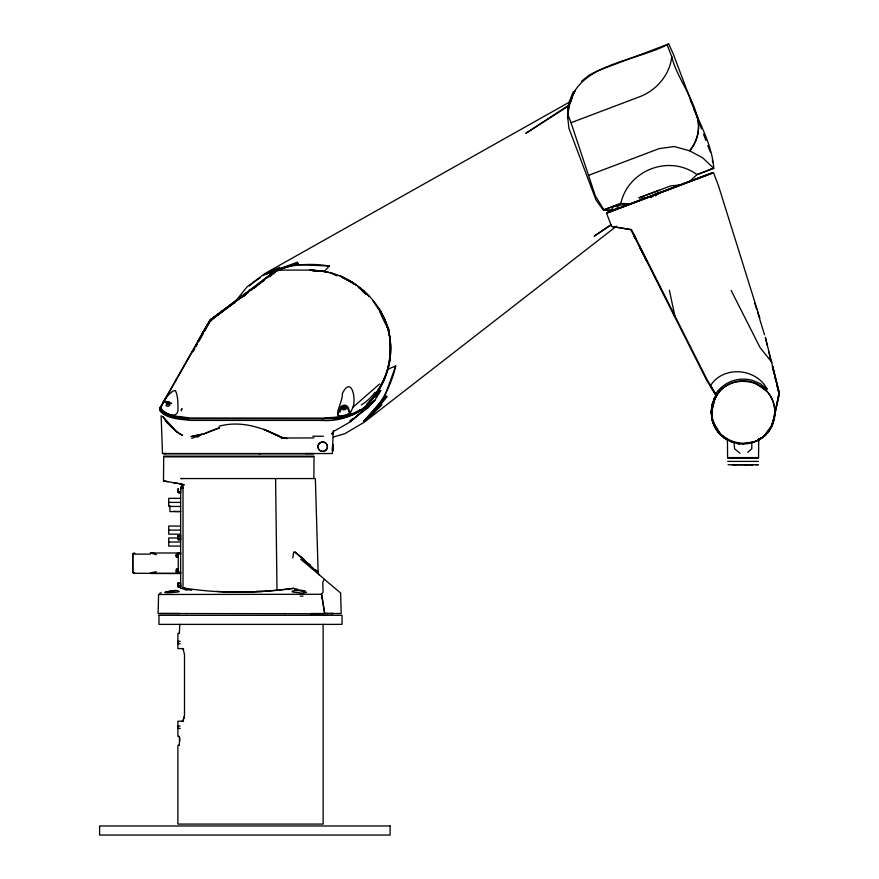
<?xml version="1.0" encoding="UTF-8"?>
<svg xmlns="http://www.w3.org/2000/svg" width="879" height="879" viewBox="0 0 879 879"><rect width="100%" height="100%" fill="white"/><g stroke="black" fill="none" stroke-linecap="round" stroke-linejoin="round"><path stroke-width="1.32" d="M134.026 572.888L132.751 572.394L132.751 554.111L133.114 553.495L133.949 554.1L133.223 553.902M177.91 726.087L177.888 736.338L178.898 736.338L179.525 737.657L179.36 744.678M150.705 573.471L178.25 573.471L178.261 572.24L176.349 571.833L176.349 569.229L178.25 569.196L178.261 572.515L176.349 572.614L176.349 570.196L178.261 570.91L176.349 571.669M178.25 569.196L176.349 569.229M178.25 553.946L178.25 557.253L176.349 557.11C174.591 552.99 178.887 555.286 178.25 552.99L150.419 552.99L156.605 554.66M178.25 539.805L178.25 535.685L180.635 535.641L178.25 535.685L178.25 539.805L180.635 539.849L180.635 536.388L178.261 536.531L178.25 538.289M178.25 492.207L178.25 488.647L178.261 491.768L180.635 491.91L180.635 492.658C176.327 495.481 178.92 484.252 178.25 491.108M180.635 585.403L178.261 585.81L178.261 583.733L180.635 583.634L180.635 586.809L178.25 586.908L178.25 582.854L180.635 582.799M134.421 573.482L133.344 573.273L180.635 573.46L180.635 572.02L178.25 571.965L178.25 553.704L178.25 553.012L180.635 552.99L180.635 554.144L178.25 553.704M180.635 490.669L180.645 488.46L180.635 489.196M180.635 488.548L180.635 487.241L180.635 588.49L183.019 588.49L183.019 486.746L181.59 486.746L181.579 484.988L182.173 485.186M183.019 588.721L183.019 587.655M176.349 554.1L176.349 555.847L178.25 555.671M180.635 573.471L178.25 573.141M178.261 583.733L178.261 582.854L178.25 586.974L180.635 587.007M333.119 446.466L333.141 444.719L332.647 446.356M344.183 406.9L345.941 407.537L346.359 408.449L345.535 409.559L343.293 409.735L342.239 408.911L342.953 407.186M178.25 492.625L178.261 491.768L180.635 491.91M177.888 642.681L177.888 643.274M177.888 727.405L177.888 727.999M166.801 403.835L167.351 402.318L168.46 402.318L169.01 403.835L167.362 404.516L166.801 403.835L167.351 402.318M167.362 404.516L166.812 403M169.01 403.835L168.46 402.318M168.46 404.516L169.01 403M313.869 478.55L314.023 456.871L163.714 456.871L163.483 480.89L183.722 484.505M343.14 407.208L343.689 405.691L344.788 405.691L345.337 407.208L343.7 407.878L343.14 407.208L343.689 405.691M343.7 407.878L343.151 406.362M345.337 407.208L344.788 405.691M344.799 407.878L345.348 406.362M758.709 438.984L758.566 457.596L727.592 457.596L727.438 438.995M159.56 613.509L324.747 613.74L321.538 594.27L323.043 592.182L322.78 582.184L323.999 579.799L324.922 579.777L340.645 593.006L341.184 613.509L311.034 613.509M332.954 450.663L333.141 444.719M332.471 449.224L332.46 448.312M332.965 450.707L333.119 446.279M333.13 433.16L332.416 453.531L162.494 453.531L161.121 415.679M180.173 728.449L177.91 728.438L177.888 721.209L182.041 721.209A6.856 2.285 -84.7 0 0 183.019 720.593L184.491 715.154L184.491 654.635L183.293 649.548A6.834 2.318 85.7 0 0 182.041 648.581L177.888 648.581L177.91 641.34L180.173 641.34M774.3 418.931C781.486 373.037 712.803 366.993 711.649 413.119L712.748 404.032C703.211 449.795 773.157 459.256 774.882 412.339A31.567 31.567 0 0 0 766.96 391.397L761.379 386.32L754.523 382.804A31.567 31.567 0 0 0 719.703 391.375L714.561 399.022L716.484 395.429L707.123 379.816L631.474 229.639L611.575 226.441L606.565 213.212L693.026 180.338M342.239 408.911L342.865 405.329L346.051 405.68L346.26 406.603L344.755 407.79L342.414 407.076M352.995 407.23C356.281 398.473 351.446 375.498 342.447 393.32C342.48 405.9 327.493 422.414 350.26 413.185L352.995 407.23L379.563 383.958M712.221 404.219L711.166 413.207L712.221 404.219L715.77 396.945M178.25 573.471L178.25 571.965M292.817 557.901L293.619 552.122M343.293 409.735L343.579 407.746M184.392 716.726L184.096 718.297M777.41 401.549L779.025 393.287L776.717 383.914M774.795 414.042L775.311 411.449M775.827 408.856L778.915 393.287L776.564 383.618M774.047 418.492L777.179 402.725M777.388 402.725L779.299 393.287L773.465 369.641M774.729 413.119L772.114 425.469L763.082 437.039M711.913 411.427L714.924 398.791M712.55 406.603C709.869 416.031 713.1 426.93 719.78 434.05L714.748 426.974L711.748 418.393C713.825 427.216 719.461 435.149 727.208 439.885M713.155 404.098L714.056 400.33M691.85 103.304L673.094 53.586L668.688 43.95L667.117 44.752L671.787 56.816C669.688 74.935 656.415 90.438 639.494 96.811L571.042 122.719L595.325 195.819L603.917 209.85L620.794 203.456L630.77 203.719L712.023 172.899L675.533 186.535M773.091 421.59L773.762 419.239L771.41 425.645M388.452 368.938L395.715 366.005C390.869 387.221 380.014 406.867 363.631 421.327L386.046 395.968L371.861 413.229L377.267 406.395M385.101 395.154L395.715 366.005M337.646 415.13L340.744 406.801L341.799 405.889M339.975 412.108L341.546 407.889M334.02 430.633L332.943 433.512L331.702 433.973L333.624 430.809M571.91 98.558L568.515 107.469L567.647 116.676L568.955 128.389L596.05 200.093L603.093 209.85L603.917 209.85M573.855 93.46L574.833 90.911L573.075 92.141L569.01 102.48L567.724 109.622L567.658 118.489L568.9 105.601L574.833 90.911M771.399 425.886L772.751 422.766M727.087 439.742A31.688 31.688 0 0 1 716.132 395.462L709.946 385.035L716.253 395.374L713.287 401.824L711.77 407.647L712.045 418.58L716.638 429.787L721.648 435.566L730.042 441.159L735.338 443.115L742.964 444.126L750.732 443.17L757.764 440.566L764.038 436.259L769.103 430.71L772.63 424.15L779.398 393.287L765.356 337.404L767.191 345.348M184.161 588.194L184.447 587.59M163.307 401.802L160.967 407.746C163.131 413.053 176.954 419.668 177.954 410.416C177.954 403.922 178.184 396.572 175.503 390.672L172.954 391.034L167.45 395.803L163.307 401.802L165.955 402.263M197.665 341.448L209.422 321.406L215.816 315.935M193.402 351.161L194.731 348.798M196.061 346.436L197.39 344.063M198.72 341.7L203.39 333.427M204.719 331.064L210.718 320.417L213.168 317.704M201.588 334.558L210.531 319.824L263.898 280.368M376.871 394.352L380.706 390.529L374.839 400.319L367.609 408.131L350.029 421.195L351.952 419.283M770.949 426.93L765.961 433.973M674.292 186.996L606.708 212.751L611.048 210.345L613.905 206.093L620.794 203.456C628.166 170.13 669.315 154.1 696.97 174.624L710.661 169.361M716.242 395.803L714.012 399.121L716 395.462L706.441 379.827L630.814 229.639L611.575 226.441M209.202 321.626L210.916 319.275L275.413 270.853L280.753 270.095M210.707 321.077L213.168 318.374L224.046 310.364M367.609 408.131L370.883 403.725M375.794 397.121L380.706 390.529M183.425 589.04L184.447 587.743L184.744 589.501L186.766 590.084M233.77 303.365L247.142 286.785L265.293 273.292L571.075 101.184M710.551 385.507C723.549 365.17 756.522 368.169 767.213 389.265L760.181 383.585L752.358 380.365A33.204 33.204 0 0 0 715.605 394.023M386.046 395.968L363.884 421.656L372.982 413.723L387.189 396.638M244.208 296.212L249.515 290.092M324.043 271.688L329.405 266.029C307.925 262.458 285.587 264.744 265.865 274.259L297.937 263.414L274.962 270.325L284.499 267.59M372.982 413.723L381.838 404.867M689.608 181.503L696.97 174.624L713.77 168.328C712.034 144.068 698.794 122.225 690.279 99.799M209.971 320.143L210.916 319.275M747.71 452.366L751.798 448.773L751.798 442.675M350.512 421.568L374.839 400.319L350.754 421.568L334.91 430.721M350.029 421.195L353.028 418.591M249.383 285.928L255.02 281.335M581.48 81.318L589.205 75.154L597.237 71.001L668.688 43.95M616.432 226.222L364.28 422.195L344.81 433.721L333.306 437.039M655.382 195.951L660.799 191.743M234.627 302.453L209.499 321.615L160.615 407.482C159.055 412.438 165.23 414.734 168.889 415.789A44.313 31.336 0.5 0 0 184.656 418.756L331.91 418.745A41.939 29.655 0.5 0 0 366.642 405.604A144.387 102.096 0.5 0 0 385.782 323.022M236.803 300.816L248.757 291.828M250.933 290.191L263.975 280.39M263.206 280.016L275.281 271.04L280.093 270.095M226.222 308.76L234.924 302.354M240.363 298.344L247.977 292.74M254.503 287.927L256.679 286.334M217.421 314.671L218.827 313.66M651.064 197.379L657.789 192.655M256.075 280.61L260.25 277.72M263.381 275.556L265.469 274.116M611.004 224.606L594.116 236.22L610.828 225.211M650.405 197.511L656.031 193.644M166.878 403.714L166.032 405.669L167.988 406.494L169.999 405.076L168.735 403.648M361.302 404.977L364.159 403.054A50.389 50.29 48.7 0 0 375.025 392.287M569.372 105.381L525.763 133.388L569.273 104.865M197.149 437.357L202.093 434.193L191.117 436.577L202.093 434.193L191.798 438.401M757.962 440.159L761.522 437.896L758.28 439.544M758.247 439.654L761.522 437.896M341.459 407.076L343.601 405.988L347.326 407.252L349.622 413.548M270.545 275.962L265.865 278.28L209.74 320.439L159.912 407.955L159.703 410.537C166.669 419.162 180.338 419.129 190.457 420.404L321.45 420.404C346.172 422.458 369.598 409.251 380.585 387.046C392.561 365.466 394.66 337.91 382.706 315.869M271.622 275.226L269.403 276.314L273.358 273.369A8.098 5.724 0.4 0 1 275.061 272.402M297.937 263.414L266.172 273.589L279.643 267.227M159.714 593.303L161.198 592.699M759.939 318.385L718.528 185.908L713.517 172.723L606.565 213.212M645.527 198.214L639.099 197.753L670.589 185.93L679.467 184.975M620.464 207.653L630.77 203.719L613.905 206.093L603.653 209.85L611.048 210.345L620.464 207.653L613.905 206.093M667.117 44.752C633.319 62.651 568.713 63.969 568.175 115.347L571.042 122.719M588.578 175.339L659.118 148.639L674.248 146.551L689.696 150.814L702.782 157.912L713.77 168.328L710.518 169.175M694.278 179.876L713.517 172.723M639.099 197.753L659.195 190.314M266.172 273.589L297.761 262.096M275.369 271.831L273.512 272.908L273.699 273.984M150.496 572.888L156.297 571.713M742.239 443.928L756.303 441.181M175.932 590.402C153.66 593.303 171.075 593.127 178.997 591.787L179.195 591.369C176.932 588.798 160.769 593.512 166.428 592.237M333.921 417.888L321.824 418.723M747.502 443.598L749.556 443.291M216.663 591.391C242.417 593.072 268.282 591.545 293.861 588.282C257.921 593.336 221.244 593.721 185.271 588.249M218.981 426.249C240.45 420.239 262.722 427.337 281.654 437.698L263.623 429.271L281.972 437.226M176.349 557.11L178.25 556.945M259.063 453.729L260.558 453.652M180.635 552.99L178.25 552.99L178.25 553.627M744.656 464.749L750.479 464.738M134.817 554.133L150.518 554.078M331.152 613.498L333.163 613.509L327.043 613.498M163.78 453.553L166.614 453.542M305.211 453.542L313.517 453.542M327.977 613.498L325.549 613.498L326.538 613.498M310.331 613.74L318.407 613.74M630.814 229.639L631.474 229.639M277.984 270.095L310.628 270.095L323.098 271.128L320.33 270.787C349.941 274.567 376.399 295.805 386.474 323.901L380.486 310.628L377.552 307.771M167.351 403.164L168.449 403.164M167.362 403.67L168.471 403.67M343.689 406.537L344.788 406.537M343.7 407.043L344.799 407.043M184.667 417.734L188.337 417.734L172.317 415.723L162.505 411.987L164.142 412.921A44.313 31.325 0.5 0 0 184.667 417.723M312.792 436.237L323.395 436.237M163.637 453.729L314.045 453.729M163.637 456.157L314.045 456.157M727.636 458.069L758.522 458.069M727.669 461.398L758.478 461.398M731.932 464.738L735.844 464.738M750.688 464.738L752.94 464.738L751.809 464.738M728.065 464.738L732.625 464.738M733.438 464.738L758.116 464.738L755.962 464.738M733.635 464.738L734.492 464.738M735.327 464.738L747.952 464.749M733.185 464.738L733.855 464.738M182.678 478.55L180.975 478.55L315.352 478.55L318.154 572.679L294.674 551.825L302.826 558.176L306.332 562.406L310.122 564.67M180.635 498.349L168.724 498.349L168.724 506.447L180.635 506.447M168.724 502.403L180.635 502.403M180.635 511.512L173.394 511.369M180.635 511.611L169.911 511.611L169.911 505.568M180.635 526.06L168.724 526.06L168.724 534.168L180.635 534.168M168.724 530.114L180.635 530.114M179.316 537.981L168.724 537.981L168.724 546.079L180.635 546.079M168.724 542.024L180.635 542.024M300.2 596.116L302.969 596.116M179.426 613.509L158.099 613.509L158.594 594.49L321.538 594.27L324.681 613.509M284.302 613.509L284.994 613.509M158.978 615.3L342.03 615.3L342.03 624.376L158.978 624.376L158.978 615.3M179.821 624.376L179.36 632.715A4.681 0.802 -87.1 0 1 178.898 633.451L177.888 633.451L177.91 643.714L180.173 643.714M182.425 648.581L183.546 648.581M182.425 721.209L183.546 721.209M177.91 726.065L180.173 726.065M179.371 744.755A4.681 0.802 -87.1 0 1 178.898 745.414L177.888 745.414L177.888 824.084L323.131 824.084L323.131 624.376M735.437 464.738L736.097 464.738M186.37 613.509L187.051 613.509M606.081 210.323L611.048 210.345M312.056 270.71L320.121 271.171M256.371 591.336L262.283 591.512M332.526 445.972L332.35 450.74M312.836 270.622L321.143 271.182M298.3 264.623L329.405 266.029M178.25 586.689L180.635 586.798M186.337 417.986L325.12 418.129A50.037 35.38 0.5 0 0 327.603 418.085M178.261 538.871L180.635 539.014M314.012 437.94L281.61 438.017L287.378 438.533M310.001 270.095L323.098 271.128L310.166 270.095M182.788 418.283L188.095 418.723M294.542 588.809L297.322 589.084M150.419 552.99L154.77 553.484M294.674 589.457L305.068 590.809M739.547 443.741L737.173 443.423A31.688 31.688 0 0 0 739.711 443.84M185.854 589.446L191.666 590.238M344.535 405.208L345.491 405.34M150.836 552.99L153.045 553.32M323.538 271.49L330.965 272.908L336.899 275.599M173.526 482.703L180.184 483.78M168.01 481.692L163.483 480.89M163.736 401.055L169.471 402.066M133.872 552.99L134.861 553.166M320.33 270.787L327.241 272.061M315.089 570.021L316.517 570.339L318.154 572.679M730.592 441.335L733.13 441.972M736.932 442.939L739.459 443.576M341.953 277.555L351.248 281.818M182.151 484.911L184.238 485.021L180.744 483.977L182.151 484.911L181.261 484.406M346.557 279.467L352.215 282.379M728.043 440.082L731.24 441.412M133.982 572.932L132.751 572.35M330.965 272.908L337.075 275.731M728.339 440.115L723.835 437.665L728.197 440.082M350.029 281.434L340.052 275.852L348.128 279.731L354.369 284.346M176.316 431.545L182.623 435.435C174.207 431.314 168.043 423.7 162.571 416.294L176.316 431.545L165.67 420.623M354.303 283.818L356.347 285.159M723.076 436.028L719.857 433.754L717.066 429.051M726.296 438.302L728.438 439.819M755.984 383.541L766.444 391.001M358.676 287.411L364.06 291.246L357.698 286.477M354.314 283.895L356.424 285.4M351.347 281.719L354.523 284.104M346.908 405.955L347.535 406.461M740.019 453.212L734.558 448.773L734.075 442.291M360.456 288.411L369.191 296.476M300.717 559.264L324.516 579.228M362.148 290.74L366.213 294.201L360.621 288.422M364.884 293.421L360.621 289.092A52.421 37.061 0.5 0 0 358.764 287.422M372.597 300.299L381.596 313.715M165.713 420.162L168.328 423.129M170.911 402.813L171.592 403.593M165.351 420.722L167.955 423.722L165.516 420.459M771.905 362.401L760.038 347.524L731.163 290.477M318.495 573.635L319.341 574.877M633.88 235.506L635.825 239.077L635.132 237.649M720.187 433.699L714.034 423.469L712.265 418.613M712.869 421.986L714.264 424.337M635.759 238.55L634.286 235.407M634.715 236.407L634.056 235.143L634.825 236.704M635.253 237.704L635.946 239.055L635.045 237.231M643.186 253.701L646.757 260.942L639.472 246.472L643.054 253.701M384.573 318.945C368.081 289.4 398.901 352.182 385.749 321.89M696.992 115.072C700.926 127.312 697.541 140.882 689.696 150.814C714.803 120.434 678.577 86.307 671.787 56.816M693.784 108.414L701.541 128.905M703.475 134.026L705.903 140.431M707.837 145.551L710.265 151.957M347.963 407.098L350.26 413.185M754.764 303.211L756.676 309.386M757.434 311.847L759.357 318.022M759.731 319.264L764.554 334.811M772.322 366.422L774.289 374.41M774.948 377.08L776.267 382.409M776.124 381.431L773.399 370.026M768.784 351.919L771.015 361.104M673.127 311.485L673.995 315.495M669.369 290.235L674.764 315.484M179.569 737.931L179.821 740.876M712.44 160L712.605 162.351M184.656 587.864L184.744 589.501M275.599 478.55L276.995 589.809M177.888 641.802L177.888 642.527M177.888 726.526L177.888 727.252M183.019 487.23L183.019 488.548M178.25 582.854L178.261 584.942M178.25 571.735L178.25 572.844M178.25 585.447L178.25 586.974M132.751 554.078L132.751 572.394M773.762 419.788A31.688 31.688 0 0 1 759.006 439.654M733.185 442.467A31.688 31.688 0 0 1 730.68 441.533M380.475 311.638A144.387 102.096 0.5 0 1 384.398 319.56M182.788 418.272A41.137 29.084 0.5 0 1 180.415 417.932M349.402 281.181A52.421 37.061 0.5 0 1 352.336 282.818M178.898 736.338A4.681 0.791 86.8 0 1 179.36 737.052A4.659 0.846 88.3 0 1 179.58 737.877M179.459 744.557A4.681 0.824 -87.7 0 1 178.898 745.403M179.459 632.605A4.681 0.824 -87.7 0 1 178.898 633.44M182.041 648.581A6.856 2.285 84.7 0 1 183.019 649.185A6.746 2.285 85.7 0 1 183.491 649.999M182.041 721.198A6.856 2.274 -84.3 0 0 183.019 720.56A6.735 2.285 -85.7 0 0 183.502 719.791M310.716 270.249L310.716 270.249M390.023 356.402C388.166 374.597 379.497 391.759 366.609 404.637A144.453 102.14 0.5 0 0 387.859 368.202C390.551 356.116 391.781 343.195 388.584 331.097L389.946 338.173L390.023 356.402M181.47 409.603L181.272 410.779L181.942 408.68L181.47 409.603M160.626 406.472L160.319 408.098L161.505 411.13L160.088 408.065L160.626 406.472M318.55 444.411L318.11 445.664A4.769 4.769 0 0 0 326.219 450.004L327.406 447.774A4.769 4.769 0 0 0 319.308 443.445L318.55 444.411M169.944 403.109L169.526 403.933L167.186 404.362L165.889 402.824L168.065 401.582L169.944 403.109M360.654 409.636C350.216 416.316 337.404 417.525 325.307 417.734L331.921 417.734A41.939 29.655 0.5 0 0 354.501 413.053L360.654 409.636M210.916 430.897L202.785 434.391L219.585 427.842L210.916 430.897M306.485 592.402L302.387 593.138L293.026 592.094A7.329 1.275 0.3 0 1 294.168 590.611L299.157 590.556L306.485 592.402M390.1 825.974L99.602 825.974L99.602 835.05L390.1 835.05L390.1 825.974M772.872 367.367L772.63 366.532L772.806 367.466M178.261 536.531L178.25 535.685L178.261 536.531M320.099 450.718A4.769 4.769 0 0 0 327.449 446.961A4.769 4.769 0 0 0 320.527 442.478A4.769 4.769 0 0 0 320.099 450.718"/></g></svg>
